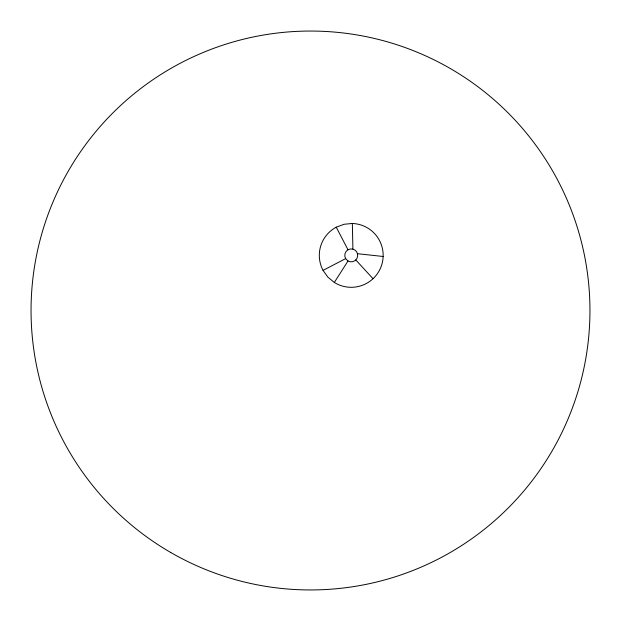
<?xml version="1.0" encoding="UTF-8"?>
<svg xmlns="http://www.w3.org/2000/svg" width="621" height="621" viewBox="0 0 621 621"><rect width="100%" height="100%" fill="white"/><g stroke="black" fill="none" stroke-linecap="round" stroke-linejoin="round"><path stroke-width="0.93" d="M334.331 282.462L348.008 260.983A6.466 6.466 0 0 0 357.611 256.504A6.466 6.466 0 0 0 350.12 249.013A6.466 6.466 0 0 0 345.641 258.615L323.052 270.383L327.896 277.168L334.331 282.462A31.927 31.927 0 0 0 381.775 264.701A31.927 31.927 0 0 0 352.34 223.475L344.042 224.274L336.24 227.193A31.927 31.927 0 0 0 323.052 270.383M357.486 253.71L383.149 256.481M348.008 260.983L345.641 258.615M355.817 259.958L373.027 278.72M336.24 227.193L348.008 249.782M352.34 223.475L352.914 249.13M170.775 552.511A279.45 279.45 0 0 0 589.95 310.5A279.45 279.45 0 0 0 170.775 68.489A279.45 279.45 0 0 0 170.775 552.511"/></g></svg>
